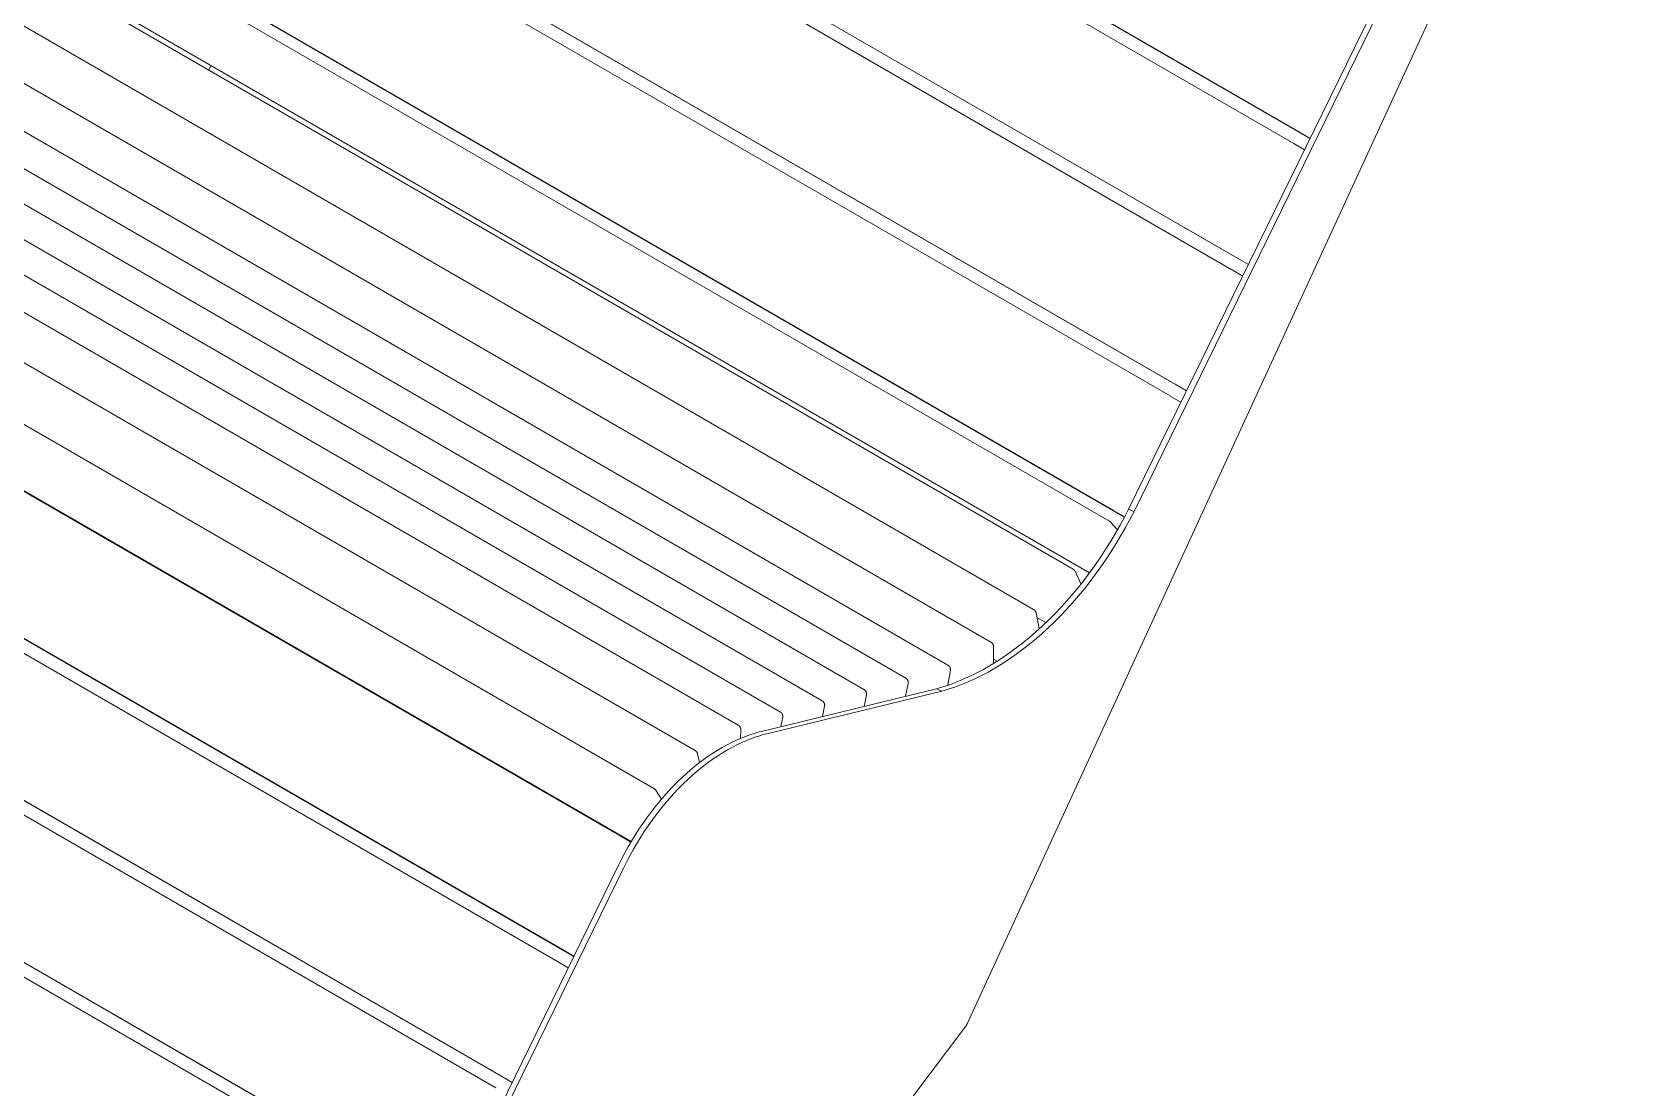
# Model space of a CAD drawing. Header units: inches. Extents: x 3 to 193, y 3 to 134.
# Drawn here: x 149.42 to 192.53, y 47.44 to 75.65 of the extents above; entities that cross this region are included whole.
import ezdxf

# ---------------------------------------------------------------- set-up
doc = ezdxf.new("R2010")
doc.units = ezdxf.units.IN
doc.layers.add('ZANO_R', color=7, linetype='Continuous', lineweight=0)

msp = doc.modelspace()

# ---------------------------------------------------------------- linework, layer by layer
at = {"layer": 'ZANO_R'}
for p, q in [((191.54266, 89.06327), (178.73393, 62.89818)), ((191.68614, 89.00078), (178.87741, 62.83569)), ((192.5327, 88.50273), (174.41546, 49.14723)), ((156.96446, 88.18273), (183.2818, 72.98841)), ((156.75569, 87.90983), (183.14805, 72.67219)), ((183.58546, 72.80867), (157.47364, 87.88434)), ((154.8542, 85.07326), (181.63002, 69.61423)), ((154.64544, 84.80035), (181.49628, 69.29801)), ((181.93368, 69.4345), (155.36338, 84.77487)), ((152.74395, 81.96378), (179.97824, 66.24006)), ((152.53518, 81.69088), (179.8445, 65.92384)), ((180.28191, 66.06032), (153.25313, 81.66539)), ((150.39128, 78.64358), (178.21903, 62.57722)), ((150.63369, 78.85431), (178.32647, 62.86588)), ((178.62509, 62.68905), (151.14288, 78.55592)), ((149.41869, 77.36474), (177.24644, 61.29838)), ((177.68686, 61.19841), (150.07332, 77.1411)), ((148.36349, 76.28828), (176.19124, 60.22192)), ((147.225, 75.41267), (175.05275, 59.34631)), ((146.0718, 74.79853), (173.89956, 58.73217)), ((154.20014, 74.75848), (154.13861, 74.63969)), ((144.94579, 74.44969), (172.77355, 58.38333)), ((142.71054, 73.8456), (170.53829, 57.77924)), ((143.82816, 74.14765), (171.65592, 58.08129)), ((141.59291, 73.54356), (169.42066, 57.47719)), ((140.46771, 73.19135), (168.29547, 57.12499)), ((183.2818, 72.98841), (183.58614, 72.81006)), ((139.31562, 72.5145), (167.14337, 56.44814)), ((183.14882, 72.67174), (183.14805, 72.67219)), ((183.14882, 72.67174), (183.43603, 72.50343)), ((138.20931, 71.50438), (166.03706, 55.43802)), ((137.19135, 70.30538), (165.11324, 54.18467)), ((165.43152, 54.01312), (137.79148, 69.9711)), ((181.63002, 69.61423), (181.93436, 69.43588)), ((181.49704, 69.29757), (181.49628, 69.29801)), ((181.49704, 69.29757), (181.78426, 69.12925)), ((135.28986, 67.46881), (163.5952, 51.12671)), ((135.08109, 67.1959), (163.46146, 50.81049)), ((163.89887, 50.94698), (135.79904, 67.17042)), ((179.97824, 66.24006), (180.28258, 66.06171)), ((179.84526, 65.92339), (179.8445, 65.92384)), ((179.84526, 65.92339), (180.13248, 65.75508)), ((133.17961, 64.35933), (161.94343, 47.75254)), ((132.97084, 64.08643), (161.80968, 47.43632)), ((162.24709, 47.5728), (133.68879, 64.06094)), ((178.21903, 62.57722), (178.22297, 62.57486)), ((178.22297, 62.57486), (178.22682, 62.57236)), ((178.22682, 62.57236), (178.23059, 62.56974)), ((178.23059, 62.56974), (178.23427, 62.567)), ((178.23427, 62.567), (178.23785, 62.56413)), ((178.23785, 62.56413), (178.24134, 62.56114)), ((178.24134, 62.56114), (178.24472, 62.55803)), ((178.24472, 62.55803), (178.248, 62.55482)), ((178.248, 62.55482), (178.25116, 62.55149)), ((178.25116, 62.55149), (178.43729, 62.3493)), ((178.32647, 62.86588), (178.62583, 62.69044)), ((178.6216, 62.68249), (178.50447, 62.46796)), ((178.73393, 62.89818), (178.6216, 62.68249)), ((178.76508, 62.62), (178.64795, 62.40546)), ((178.73393, 62.89818), (178.87741, 62.83569)), ((178.87741, 62.83569), (178.76508, 62.62)), ((178.38262, 62.25493), (178.25612, 62.04374)), ((178.50447, 62.46796), (178.38262, 62.25493)), ((178.5261, 62.19243), (178.3996, 61.98124)), ((178.64795, 62.40546), (178.5261, 62.19243)), ((178.12508, 61.83474), (177.98963, 61.62828)), ((178.25612, 62.04374), (178.12508, 61.83474)), ((178.26857, 61.77224), (178.13311, 61.56578)), ((178.3996, 61.98124), (178.26857, 61.77224)), ((131.06935, 61.24986), (160.29165, 44.37836)), ((177.24644, 61.29838), (177.2504, 61.296)), ((177.2504, 61.296), (177.25427, 61.2935)), ((177.25427, 61.2935), (177.25806, 61.29086)), ((177.25806, 61.29086), (177.26176, 61.28809)), ((177.26176, 61.28809), (177.26536, 61.28521)), ((177.26536, 61.28521), (177.26886, 61.2822)), ((177.26886, 61.2822), (177.27225, 61.27908)), ((177.27225, 61.27908), (177.27554, 61.27584)), ((177.27554, 61.27584), (177.27872, 61.27249)), ((177.27872, 61.27249), (177.28178, 61.26904)), ((177.28178, 61.26904), (177.28472, 61.26548)), ((177.28472, 61.26548), (177.28755, 61.26183)), ((177.28755, 61.26183), (177.29024, 61.25809)), ((177.29024, 61.25809), (177.29281, 61.25425)), ((177.29281, 61.25425), (177.29525, 61.25033)), ((177.29525, 61.25033), (177.29755, 61.24633)), ((177.29755, 61.24633), (177.29971, 61.24226)), ((177.29971, 61.24226), (177.30174, 61.23811)), ((177.30174, 61.23811), (177.45944, 60.90114)), ((177.70599, 61.22438), (177.55813, 61.02762)), ((177.84988, 61.42471), (177.70599, 61.22438)), ((177.99336, 61.36221), (177.84947, 61.16188)), ((177.98963, 61.62828), (177.84988, 61.42471)), ((178.13311, 61.56578), (177.99336, 61.36221)), ((130.86058, 60.97695), (160.1579, 44.06214)), ((160.59531, 44.19862), (131.57853, 60.95147)), ((177.40647, 60.83479), (177.25121, 60.6462)), ((177.55813, 61.02762), (177.40647, 60.83479)), ((177.70161, 60.96512), (177.54995, 60.77229)), ((177.84947, 61.16188), (177.70161, 60.96512)), ((177.09254, 60.46219), (176.9307, 60.28306)), ((177.23603, 60.39969), (177.07419, 60.22057)), ((177.25121, 60.6462), (177.09254, 60.46219)), ((177.39469, 60.5837), (177.23603, 60.39969)), ((177.54995, 60.77229), (177.39469, 60.5837)), ((176.19124, 60.22192), (176.19522, 60.21953)), ((176.19522, 60.21953), (176.19912, 60.21701)), ((176.19912, 60.21701), (176.20293, 60.21435)), ((176.20293, 60.21435), (176.20664, 60.21157)), ((176.20664, 60.21157), (176.21026, 60.20866)), ((176.21026, 60.20866), (176.21378, 60.20563)), ((176.21378, 60.20563), (176.21719, 60.20249)), ((176.21719, 60.20249), (176.22049, 60.19923)), ((176.22049, 60.19923), (176.22368, 60.19585)), ((176.22368, 60.19585), (176.22675, 60.19238)), ((176.22675, 60.19238), (176.22971, 60.18879)), ((176.22971, 60.18879), (176.23254, 60.18512)), ((176.23254, 60.18512), (176.23524, 60.18134)), ((176.23524, 60.18134), (176.23781, 60.17748)), ((176.23781, 60.17748), (176.24025, 60.17353)), ((176.24025, 60.17353), (176.24256, 60.1695)), ((176.24256, 60.1695), (176.24472, 60.16539)), ((176.24472, 60.16539), (176.24674, 60.16122)), ((176.24674, 60.16122), (176.24862, 60.15697)), ((176.24862, 60.15697), (176.25036, 60.15267)), ((176.25036, 60.15267), (176.25195, 60.14831)), ((176.25195, 60.14831), (176.25338, 60.14389)), ((176.25338, 60.14389), (176.25467, 60.13944)), ((176.25467, 60.13944), (176.25581, 60.13493)), ((176.25581, 60.13493), (176.25679, 60.1304)), ((176.25679, 60.1304), (176.34242, 59.6986)), ((176.5216, 59.8661), (176.28174, 60.00459)), ((176.59841, 59.94065), (176.42846, 59.77792)), ((176.76591, 60.10912), (176.59841, 59.94065)), ((176.9094, 60.04663), (176.7419, 59.87816)), ((176.9307, 60.28306), (176.76591, 60.10912)), ((177.07419, 60.22057), (176.9094, 60.04663)), ((176.2563, 59.62119), (176.08221, 59.47068)), ((176.39978, 59.55869), (176.22569, 59.40819)), ((176.42846, 59.77792), (176.2563, 59.62119)), ((176.57194, 59.71543), (176.39978, 59.55869)), ((176.7419, 59.87816), (176.57194, 59.71543)), ((175.05275, 59.34631), (175.0567, 59.34394)), ((175.0567, 59.34394), (175.06057, 59.34143)), ((175.06057, 59.34143), (175.06435, 59.3388)), ((175.06435, 59.3388), (175.06804, 59.33604)), ((175.06804, 59.33604), (175.07164, 59.33316)), ((175.07164, 59.33316), (175.07513, 59.33016)), ((175.07513, 59.33016), (175.07852, 59.32704)), ((175.07852, 59.32704), (175.08181, 59.32381)), ((175.08181, 59.32381), (175.08498, 59.32047)), ((175.08498, 59.32047), (175.08804, 59.31703)), ((175.08804, 59.31703), (175.09098, 59.31348)), ((175.09098, 59.31348), (175.0938, 59.30984)), ((175.0938, 59.30984), (175.09649, 59.3061)), ((175.09649, 59.3061), (175.09906, 59.30227)), ((175.09906, 59.30227), (175.1015, 59.29836)), ((175.1015, 59.29836), (175.1038, 59.29437)), ((175.1038, 59.29437), (175.10596, 59.29031)), ((175.10596, 59.29031), (175.10799, 59.28617)), ((175.10799, 59.28617), (175.10988, 59.28197)), ((175.10988, 59.28197), (175.11162, 59.2777)), ((175.11162, 59.2777), (175.11322, 59.27338)), ((175.11322, 59.27338), (175.11467, 59.26901)), ((175.11467, 59.26901), (175.11597, 59.26459)), ((175.11597, 59.26459), (175.11712, 59.26013)), ((175.11712, 59.26013), (175.11813, 59.25563)), ((175.11813, 59.25563), (175.11897, 59.25111)), ((175.11897, 59.25111), (175.11967, 59.24655)), ((175.11967, 59.24655), (175.12021, 59.24198)), ((175.12021, 59.24198), (175.12059, 59.23739)), ((175.1209, 59.22818), (175.12058, 58.77395)), ((175.12059, 59.23739), (175.12082, 59.23278)), ((175.12082, 59.23278), (175.1209, 59.22818)), ((175.72929, 59.1892), (175.55103, 59.05859)), ((175.87278, 59.1267), (175.69451, 58.99609)), ((175.90645, 59.32662), (175.72929, 59.1892)), ((176.04993, 59.26413), (175.87278, 59.1267)), ((176.08221, 59.47068), (175.90645, 59.32662)), ((176.22569, 59.40819), (176.04993, 59.26413)), ((173.89956, 58.73217), (173.9036, 58.72974)), ((173.9036, 58.72974), (173.90755, 58.72718)), ((173.90755, 58.72718), (173.91141, 58.72448)), ((173.91141, 58.72448), (173.91518, 58.72165)), ((173.91518, 58.72165), (173.91884, 58.71869)), ((173.91884, 58.71869), (173.92241, 58.7156)), ((173.92241, 58.7156), (173.92586, 58.7124)), ((173.92586, 58.7124), (173.9292, 58.70907)), ((173.9292, 58.70907), (173.93242, 58.70564)), ((173.93242, 58.70564), (173.93553, 58.70209)), ((173.93553, 58.70209), (173.9385, 58.69844)), ((173.9385, 58.69844), (173.94135, 58.69468)), ((173.94135, 58.69468), (173.94407, 58.69084)), ((173.94407, 58.69084), (173.94666, 58.6869)), ((173.94666, 58.6869), (173.9491, 58.68287)), ((173.9491, 58.68287), (173.95141, 58.67876)), ((173.95141, 58.67876), (173.95357, 58.67457)), ((173.95357, 58.67457), (173.95559, 58.67031)), ((173.95559, 58.67031), (173.95745, 58.66599)), ((173.95745, 58.66599), (173.95917, 58.6616)), ((173.95917, 58.6616), (173.96074, 58.65715)), ((173.96074, 58.65715), (173.96215, 58.65266)), ((173.96215, 58.65266), (173.9634, 58.64811)), ((173.9634, 58.64811), (173.96449, 58.64353)), ((173.96449, 58.64353), (173.96543, 58.63891)), ((173.96543, 58.63891), (173.96621, 58.63427)), ((175.0123, 58.70903), (174.83234, 58.60696)), ((175.15579, 58.64654), (174.97582, 58.54446)), ((175.19225, 58.81839), (175.0123, 58.70903)), ((175.21747, 58.8343), (175.12066, 58.89019)), ((175.33574, 58.75589), (175.15579, 58.64654)), ((175.37192, 58.93494), (175.19225, 58.81839)), ((175.5154, 58.87244), (175.33574, 58.75589)), ((175.55103, 59.05859), (175.37192, 58.93494)), ((175.69451, 58.99609), (175.5154, 58.87244)), ((172.83896, 58.23815), (172.76979, 57.89789)), ((172.77355, 58.38333), (172.7776, 58.3809)), ((172.7776, 58.3809), (172.78156, 58.37833)), ((172.78156, 58.37833), (172.78543, 58.37562)), ((172.78543, 58.37562), (172.78921, 58.37278)), ((172.78921, 58.37278), (172.79288, 58.36981)), ((172.79288, 58.36981), (172.79645, 58.36672)), ((172.79645, 58.36672), (172.79991, 58.3635)), ((172.79991, 58.3635), (172.80326, 58.36017)), ((172.80326, 58.36017), (172.80648, 58.35672)), ((172.80648, 58.35672), (172.80959, 58.35316)), ((172.80959, 58.35316), (172.81257, 58.3495)), ((172.81257, 58.3495), (172.81543, 58.34574)), ((172.81543, 58.34574), (172.81815, 58.34188)), ((172.81815, 58.34188), (172.82073, 58.33792)), ((172.82073, 58.33792), (172.82318, 58.33388)), ((172.82318, 58.33388), (172.82549, 58.32976)), ((172.82549, 58.32976), (172.82765, 58.32556)), ((172.82765, 58.32556), (172.82966, 58.32129)), ((172.82966, 58.32129), (172.83153, 58.31695)), ((172.83153, 58.31695), (172.83324, 58.31255)), ((172.83324, 58.31255), (172.8348, 58.30809)), ((172.8348, 58.30809), (172.83621, 58.30358)), ((172.83621, 58.30358), (172.83746, 58.29902)), ((172.83746, 58.29902), (172.83855, 58.29443)), ((172.83855, 58.29443), (172.83948, 58.28979)), ((172.83982, 58.24279), (172.83896, 58.23815)), ((172.83948, 58.28979), (172.84024, 58.28513)), ((172.84052, 58.24746), (172.83982, 58.24279)), ((172.84024, 58.28513), (172.84085, 58.28045)), ((172.84106, 58.25216), (172.84052, 58.24746)), ((172.84085, 58.28045), (172.84129, 58.27575)), ((172.84143, 58.25687), (172.84106, 58.25216)), ((172.84129, 58.27575), (172.84157, 58.27103)), ((172.84164, 58.26159), (172.84143, 58.25687)), ((172.84157, 58.27103), (172.84169, 58.26631)), ((172.84169, 58.26631), (172.84164, 58.26159)), ((173.94152, 58.20712), (173.76689, 58.14921)), ((173.9659, 58.59203), (173.90027, 58.19283)), ((174.11765, 58.27234), (173.94152, 58.20712)), ((173.96658, 58.59669), (173.9659, 58.59203)), ((173.96621, 58.63427), (173.96682, 58.62959)), ((173.9671, 58.60137), (173.96658, 58.59669)), ((173.96682, 58.62959), (173.96728, 58.6249)), ((173.96746, 58.60607), (173.9671, 58.60137)), ((173.96728, 58.6249), (173.96757, 58.6202)), ((173.96766, 58.61078), (173.96746, 58.60607)), ((173.96757, 58.6202), (173.9677, 58.61549)), ((173.9677, 58.61549), (173.96766, 58.61078)), ((174.26113, 58.20984), (174.085, 58.14462)), ((174.29503, 58.34491), (174.11765, 58.27234)), ((174.43852, 58.28242), (174.26113, 58.20984)), ((174.47345, 58.42487), (174.29503, 58.34491)), ((174.61693, 58.36238), (174.43852, 58.28242)), ((174.65263, 58.51223), (174.47345, 58.42487)), ((174.79612, 58.44973), (174.61693, 58.36238)), ((174.83234, 58.60696), (174.65263, 58.51223)), ((174.97582, 58.54446), (174.79612, 58.44973)), ((173.59397, 58.09854), (168.92047, 56.96077)), ((173.73746, 58.03604), (169.06395, 56.89827)), ((170.53829, 57.77924), (170.54234, 57.77681)), ((170.54234, 57.77681), (170.5463, 57.77424)), ((170.5463, 57.77424), (170.55017, 57.77153)), ((171.65592, 58.08129), (171.65997, 58.07885)), ((171.72133, 57.9361), (171.65857, 57.62736)), ((171.65997, 58.07885), (171.66393, 58.07628)), ((171.66393, 58.07628), (171.6678, 58.07358)), ((171.6678, 58.07358), (171.67158, 58.07074)), ((171.67158, 58.07074), (171.67525, 58.06777)), ((171.67525, 58.06777), (171.67882, 58.06467)), ((171.67882, 58.06467), (171.68228, 58.06146)), ((171.68228, 58.06146), (171.68563, 58.05812)), ((171.68563, 58.05812), (171.68886, 58.05468)), ((171.68886, 58.05468), (171.69196, 58.05112)), ((171.69196, 58.05112), (171.69495, 58.04746)), ((171.69495, 58.04746), (171.6978, 58.04369)), ((171.6978, 58.04369), (171.70052, 58.03983)), ((171.70052, 58.03983), (171.70311, 58.03588)), ((171.70311, 58.03588), (171.70555, 58.03184)), ((171.70555, 58.03184), (171.70786, 58.02771)), ((171.70786, 58.02771), (171.71002, 58.02351)), ((171.71002, 58.02351), (171.71204, 58.01924)), ((171.71204, 58.01924), (171.7139, 58.0149)), ((171.7139, 58.0149), (171.71561, 58.0105)), ((171.71561, 58.0105), (171.71718, 58.00604)), ((171.71718, 58.00604), (171.71858, 58.00153)), ((171.71858, 58.00153), (171.71983, 57.99698)), ((171.71983, 57.99698), (171.72092, 57.99238)), ((171.72092, 57.99238), (171.72185, 57.98775)), ((171.72219, 57.94075), (171.72133, 57.9361)), ((171.72185, 57.98775), (171.72262, 57.98309)), ((171.72289, 57.94542), (171.72219, 57.94075)), ((171.72262, 57.98309), (171.72322, 57.9784)), ((171.72343, 57.95011), (171.72289, 57.94542)), ((171.72322, 57.9784), (171.72367, 57.9737)), ((171.7238, 57.95482), (171.72343, 57.95011)), ((171.72367, 57.9737), (171.72395, 57.96899)), ((171.72402, 57.95954), (171.7238, 57.95482)), ((171.72395, 57.96899), (171.72406, 57.96426)), ((171.72406, 57.96426), (171.72402, 57.95954)), ((173.68021, 58.12298), (173.59397, 58.09854)), ((173.73746, 58.03604), (173.59397, 58.09854)), ((173.76689, 58.14921), (173.68021, 58.12298)), ((173.82369, 58.06048), (173.73746, 58.03604)), ((173.91037, 58.08671), (173.82369, 58.06048)), ((174.085, 58.14462), (173.91037, 58.08671)), ((169.42066, 57.47719), (169.42471, 57.47476)), ((169.42471, 57.47476), (169.42866, 57.4722)), ((169.42866, 57.4722), (169.43253, 57.4695)), ((169.43253, 57.4695), (169.4363, 57.46666)), ((169.4363, 57.46666), (169.43997, 57.4637)), ((169.43997, 57.4637), (169.44353, 57.46061)), ((169.44353, 57.46061), (169.44698, 57.4574)), ((169.44698, 57.4574), (169.45033, 57.45407)), ((169.45033, 57.45407), (169.45355, 57.45063)), ((169.45355, 57.45063), (169.45666, 57.44708)), ((169.45666, 57.44708), (169.45964, 57.44343)), ((169.45964, 57.44343), (169.46249, 57.43967)), ((169.46249, 57.43967), (169.46521, 57.43582)), ((169.46521, 57.43582), (169.46779, 57.43187)), ((169.46779, 57.43187), (169.47024, 57.42784)), ((169.47024, 57.42784), (169.47254, 57.42373)), ((169.47254, 57.42373), (169.47471, 57.41954)), ((169.47471, 57.41954), (169.47672, 57.41528)), ((169.47672, 57.41528), (169.47859, 57.41094)), ((169.47859, 57.41094), (169.4803, 57.40655)), ((169.4803, 57.40655), (169.48187, 57.4021)), ((169.48187, 57.4021), (169.48328, 57.3976)), ((169.48328, 57.3976), (169.48453, 57.39306)), ((169.48453, 57.39306), (169.48562, 57.38847)), ((169.48562, 57.38847), (169.48655, 57.38385)), ((169.48655, 57.38385), (169.48733, 57.37919)), ((169.48733, 57.37919), (169.48794, 57.37452)), ((169.4882, 57.34627), (169.48767, 57.34159)), ((169.48794, 57.37452), (169.48839, 57.36982)), ((169.48856, 57.35098), (169.4882, 57.34627)), ((169.48839, 57.36982), (169.48868, 57.36512)), ((169.48876, 57.35569), (169.48856, 57.35098)), ((169.48868, 57.36512), (169.4888, 57.3604)), ((169.4888, 57.3604), (169.48876, 57.35569)), ((170.60371, 57.63406), (170.54735, 57.35683)), ((170.55017, 57.77153), (170.55395, 57.76869)), ((170.55395, 57.76869), (170.55762, 57.76572)), ((170.55762, 57.76572), (170.56119, 57.76263)), ((170.56119, 57.76263), (170.56465, 57.75941)), ((170.56465, 57.75941), (170.568, 57.75608)), ((170.568, 57.75608), (170.57123, 57.75263)), ((170.57123, 57.75263), (170.57433, 57.74907)), ((170.57433, 57.74907), (170.57732, 57.74541)), ((170.57732, 57.74541), (170.58017, 57.74165)), ((170.58017, 57.74165), (170.58289, 57.73779)), ((170.58289, 57.73779), (170.58548, 57.73383)), ((170.58548, 57.73383), (170.58793, 57.72979)), ((170.58793, 57.72979), (170.59023, 57.72567)), ((170.59023, 57.72567), (170.59239, 57.72147)), ((170.59239, 57.72147), (170.59441, 57.7172)), ((170.59441, 57.7172), (170.59627, 57.71286)), ((170.59627, 57.71286), (170.59799, 57.70846)), ((170.59799, 57.70846), (170.59955, 57.704)), ((170.59955, 57.704), (170.60095, 57.69949)), ((170.60095, 57.69949), (170.6022, 57.69493)), ((170.6022, 57.69493), (170.60329, 57.69034)), ((170.60329, 57.69034), (170.60422, 57.6857)), ((170.60457, 57.6387), (170.60371, 57.63406)), ((170.60422, 57.6857), (170.60499, 57.68104)), ((170.60527, 57.64337), (170.60457, 57.6387)), ((170.60499, 57.68104), (170.60559, 57.67636)), ((170.6058, 57.64807), (170.60527, 57.64337)), ((170.60559, 57.67636), (170.60604, 57.67166)), ((170.60618, 57.65278), (170.6058, 57.64807)), ((170.60604, 57.67166), (170.60632, 57.66694)), ((170.60639, 57.6575), (170.60618, 57.65278)), ((170.60632, 57.66694), (170.60643, 57.66222)), ((170.60643, 57.66222), (170.60639, 57.6575)), ((168.29547, 57.12499), (168.29942, 57.12262)), ((168.29942, 57.12262), (168.3033, 57.12011)), ((168.3033, 57.12011), (168.30708, 57.11747)), ((168.30708, 57.11747), (168.31078, 57.11471)), ((168.31078, 57.11471), (168.31437, 57.11182)), ((168.31437, 57.11182), (168.31787, 57.10882)), ((168.31787, 57.10882), (168.32127, 57.1057)), ((168.32127, 57.1057), (168.32456, 57.10246)), ((168.32456, 57.10246), (168.32773, 57.09911)), ((168.32773, 57.09911), (168.33079, 57.09566)), ((168.33079, 57.09566), (168.33374, 57.09211)), ((168.33374, 57.09211), (168.33656, 57.08846)), ((168.33656, 57.08846), (168.33925, 57.08472)), ((168.33925, 57.08472), (168.34182, 57.08088)), ((168.34182, 57.08088), (168.34426, 57.07697)), ((168.34426, 57.07697), (168.34656, 57.07297)), ((168.34656, 57.07297), (168.34873, 57.0689)), ((168.34873, 57.0689), (168.35075, 57.06475)), ((168.35075, 57.06475), (168.35264, 57.06054)), ((168.35264, 57.06054), (168.35438, 57.05627)), ((168.35438, 57.05627), (168.35598, 57.05194)), ((168.36352, 57.00205), (168.35529, 56.77335)), ((168.35598, 57.05194), (168.35742, 57.04756)), ((168.35742, 57.04756), (168.35872, 57.04313)), ((168.35872, 57.04313), (168.35987, 57.03867)), ((168.35987, 57.03867), (168.36087, 57.03416)), ((168.36087, 57.03416), (168.36171, 57.02963)), ((168.36171, 57.02963), (168.3624, 57.02507)), ((168.3624, 57.02507), (168.36294, 57.02048)), ((168.36294, 57.02048), (168.36332, 57.01589)), ((168.36332, 57.01589), (168.36354, 57.01128)), ((168.36361, 57.00667), (168.36352, 57.00205)), ((168.36354, 57.01128), (168.36361, 57.00667)), ((168.79201, 56.92689), (168.72722, 56.90784)), ((168.85643, 56.94453), (168.79201, 56.92689)), ((168.92047, 56.96077), (168.85643, 56.94453)), ((169.48613, 57.33228), (169.43668, 57.08644)), ((169.48698, 57.33692), (169.48613, 57.33228)), ((169.48767, 57.34159), (169.48698, 57.33692)), ((167.86207, 56.52924), (167.72723, 56.44931)), ((167.99684, 56.60341), (167.86207, 56.52924)), ((168.13131, 56.67181), (167.99684, 56.60341)), ((168.14032, 56.54092), (168.00556, 56.46674)), ((168.26528, 56.73439), (168.13131, 56.67181)), ((168.27479, 56.60931), (168.14032, 56.54092)), ((168.39853, 56.79117), (168.26528, 56.73439)), ((168.40876, 56.6719), (168.27479, 56.60931)), ((168.46482, 56.81738), (168.39853, 56.79117)), ((168.54201, 56.72867), (168.40876, 56.6719)), ((168.53086, 56.84215), (168.46482, 56.81738)), ((168.59662, 56.86548), (168.53086, 56.84215)), ((168.6083, 56.75489), (168.54201, 56.72867)), ((168.66208, 56.88737), (168.59662, 56.86548)), ((168.67434, 56.77965), (168.6083, 56.75489)), ((168.72722, 56.90784), (168.66208, 56.88737)), ((168.7401, 56.80298), (168.67434, 56.77965)), ((168.80556, 56.82488), (168.7401, 56.80298)), ((168.8707, 56.84535), (168.80556, 56.82488)), ((168.93549, 56.86439), (168.8707, 56.84535)), ((168.99992, 56.88203), (168.93549, 56.86439)), ((169.06395, 56.89827), (168.99992, 56.88203)), ((167.19165, 56.07372), (167.05983, 55.96639)), ((167.14337, 56.44814), (167.14737, 56.44575)), ((167.14737, 56.44575), (167.15127, 56.44322)), ((167.15127, 56.44322), (167.15509, 56.44055)), ((167.15509, 56.44055), (167.15881, 56.43776)), ((167.15881, 56.43776), (167.16244, 56.43484)), ((167.16244, 56.43484), (167.16597, 56.43181)), ((167.16597, 56.43181), (167.16939, 56.42865)), ((167.16939, 56.42865), (167.1727, 56.42538)), ((167.1727, 56.42538), (167.17589, 56.42199)), ((167.17589, 56.42199), (167.17897, 56.4185)), ((167.17897, 56.4185), (167.18193, 56.41491)), ((167.18193, 56.41491), (167.18476, 56.41121)), ((167.18476, 56.41121), (167.18747, 56.40743)), ((167.18747, 56.40743), (167.19004, 56.40355)), ((167.19004, 56.40355), (167.19248, 56.39959)), ((167.32452, 56.1758), (167.19165, 56.07372)), ((167.19248, 56.39959), (167.19479, 56.39554)), ((167.19479, 56.39554), (167.19695, 56.39142)), ((167.19695, 56.39142), (167.19897, 56.38723)), ((167.19897, 56.38723), (167.20085, 56.38297)), ((167.20085, 56.38297), (167.20258, 56.37865)), ((167.20258, 56.37865), (167.20417, 56.37427)), ((167.20417, 56.37427), (167.2056, 56.36985)), ((167.2056, 56.36985), (167.20688, 56.36537)), ((167.20688, 56.36537), (167.20801, 56.36085)), ((167.20801, 56.36085), (167.26183, 56.12839)), ((167.45823, 56.27251), (167.32452, 56.1758)), ((167.468, 56.1133), (167.33513, 56.01122)), ((167.59254, 56.36371), (167.45823, 56.27251)), ((167.60171, 56.21001), (167.468, 56.1133)), ((167.72723, 56.44931), (167.59254, 56.36371)), ((167.73603, 56.30121), (167.60171, 56.21001)), ((167.87072, 56.38682), (167.73603, 56.30121)), ((168.00556, 56.46674), (167.87072, 56.38682)), ((166.8003, 55.73668), (166.67302, 55.61466)), ((166.92931, 55.85399), (166.8003, 55.73668)), ((166.94378, 55.67419), (166.8165, 55.55217)), ((167.05983, 55.96639), (166.92931, 55.85399)), ((167.07279, 55.79149), (166.94378, 55.67419)), ((167.20332, 55.9039), (167.07279, 55.79149)), ((167.33513, 56.01122), (167.20332, 55.9039)), ((166.03706, 55.43802), (166.04091, 55.43571)), ((166.04091, 55.43571), (166.04468, 55.43328)), ((166.04468, 55.43328), (166.04836, 55.43073)), ((166.04836, 55.43073), (166.05196, 55.42806)), ((166.05196, 55.42806), (166.05547, 55.42527)), ((166.05547, 55.42527), (166.05889, 55.42236)), ((166.05889, 55.42236), (166.06221, 55.41935)), ((166.06221, 55.41935), (166.06543, 55.41622)), ((166.06543, 55.41622), (166.06854, 55.413)), ((166.06854, 55.413), (166.07155, 55.40967)), ((166.07155, 55.40967), (166.07444, 55.40624)), ((166.07444, 55.40624), (166.07722, 55.40273)), ((166.07722, 55.40273), (166.07989, 55.39912)), ((166.07989, 55.39912), (166.08243, 55.39543)), ((166.08243, 55.39543), (166.24357, 55.15296)), ((166.30363, 55.2225), (166.18532, 55.08387)), ((166.42448, 55.35734), (166.30363, 55.2225)), ((166.54767, 55.48814), (166.42448, 55.35734)), ((166.56796, 55.29485), (166.44712, 55.16001)), ((166.67302, 55.61466), (166.54767, 55.48814)), ((166.69116, 55.42565), (166.56796, 55.29485)), ((166.8165, 55.55217), (166.69116, 55.42565)), ((165.95699, 54.79628), (165.8473, 54.64786)), ((166.06971, 54.94171), (165.95699, 54.79628)), ((166.18532, 55.08387), (166.06971, 54.94171)), ((166.2132, 54.87921), (166.10047, 54.73378)), ((166.3288, 55.02137), (166.2132, 54.87921)), ((166.44712, 55.16001), (166.3288, 55.02137)), ((165.63758, 54.34318), (165.53779, 54.18749)), ((165.74078, 54.49673), (165.63758, 54.34318)), ((165.8473, 54.64786), (165.74078, 54.49673)), ((165.88427, 54.43423), (165.78106, 54.28068)), ((165.99078, 54.58536), (165.88427, 54.43423)), ((166.10047, 54.73378), (165.99078, 54.58536)), ((165.114, 54.18422), (165.11324, 54.18467)), ((165.114, 54.18422), (165.42494, 54.00201)), ((165.44154, 54.02996), (165.3489, 53.87086)), ((165.53779, 54.18749), (165.44154, 54.02996)), ((165.58502, 53.96746), (165.49238, 53.80837)), ((165.68128, 54.125), (165.58502, 53.96746)), ((165.78106, 54.28068), (165.68128, 54.125)), ((165.17476, 53.54913), (165.09337, 53.38705)), ((165.25995, 53.7105), (165.17476, 53.54913)), ((165.31824, 53.48663), (165.23685, 53.32455)), ((165.3489, 53.87086), (165.25995, 53.7105)), ((165.40343, 53.648), (165.31824, 53.48663)), ((165.49238, 53.80837), (165.40343, 53.648)), ((165.09337, 53.38705), (158.90082, 40.73721)), ((165.23685, 53.32455), (159.04431, 40.67471)), ((163.5952, 51.12671), (163.89954, 50.94836)), ((163.46222, 50.81005), (163.46146, 50.81049)), ((163.46222, 50.81005), (163.74944, 50.64173)), ((174.38136, 49.0801), (171.35569, 45.0837)), ((174.38541, 49.08566), (174.38136, 49.0801)), ((174.38929, 49.09134), (174.38541, 49.08566)), ((174.39298, 49.09715), (174.38929, 49.09134)), ((174.39648, 49.10307), (174.39298, 49.09715)), ((174.39979, 49.1091), (174.39648, 49.10307)), ((174.40291, 49.11524), (174.39979, 49.1091)), ((174.40583, 49.12147), (174.40291, 49.11524)), ((174.40854, 49.12779), (174.40583, 49.12147)), ((174.41106, 49.13419), (174.40854, 49.12779)), ((174.41337, 49.14067), (174.41106, 49.13419)), ((174.41546, 49.14723), (174.41337, 49.14067)), ((161.94343, 47.75254), (162.24777, 47.57419))]:
    msp.add_line(p, q, dxfattribs=at)

doc.saveas('drawing.dxf')
